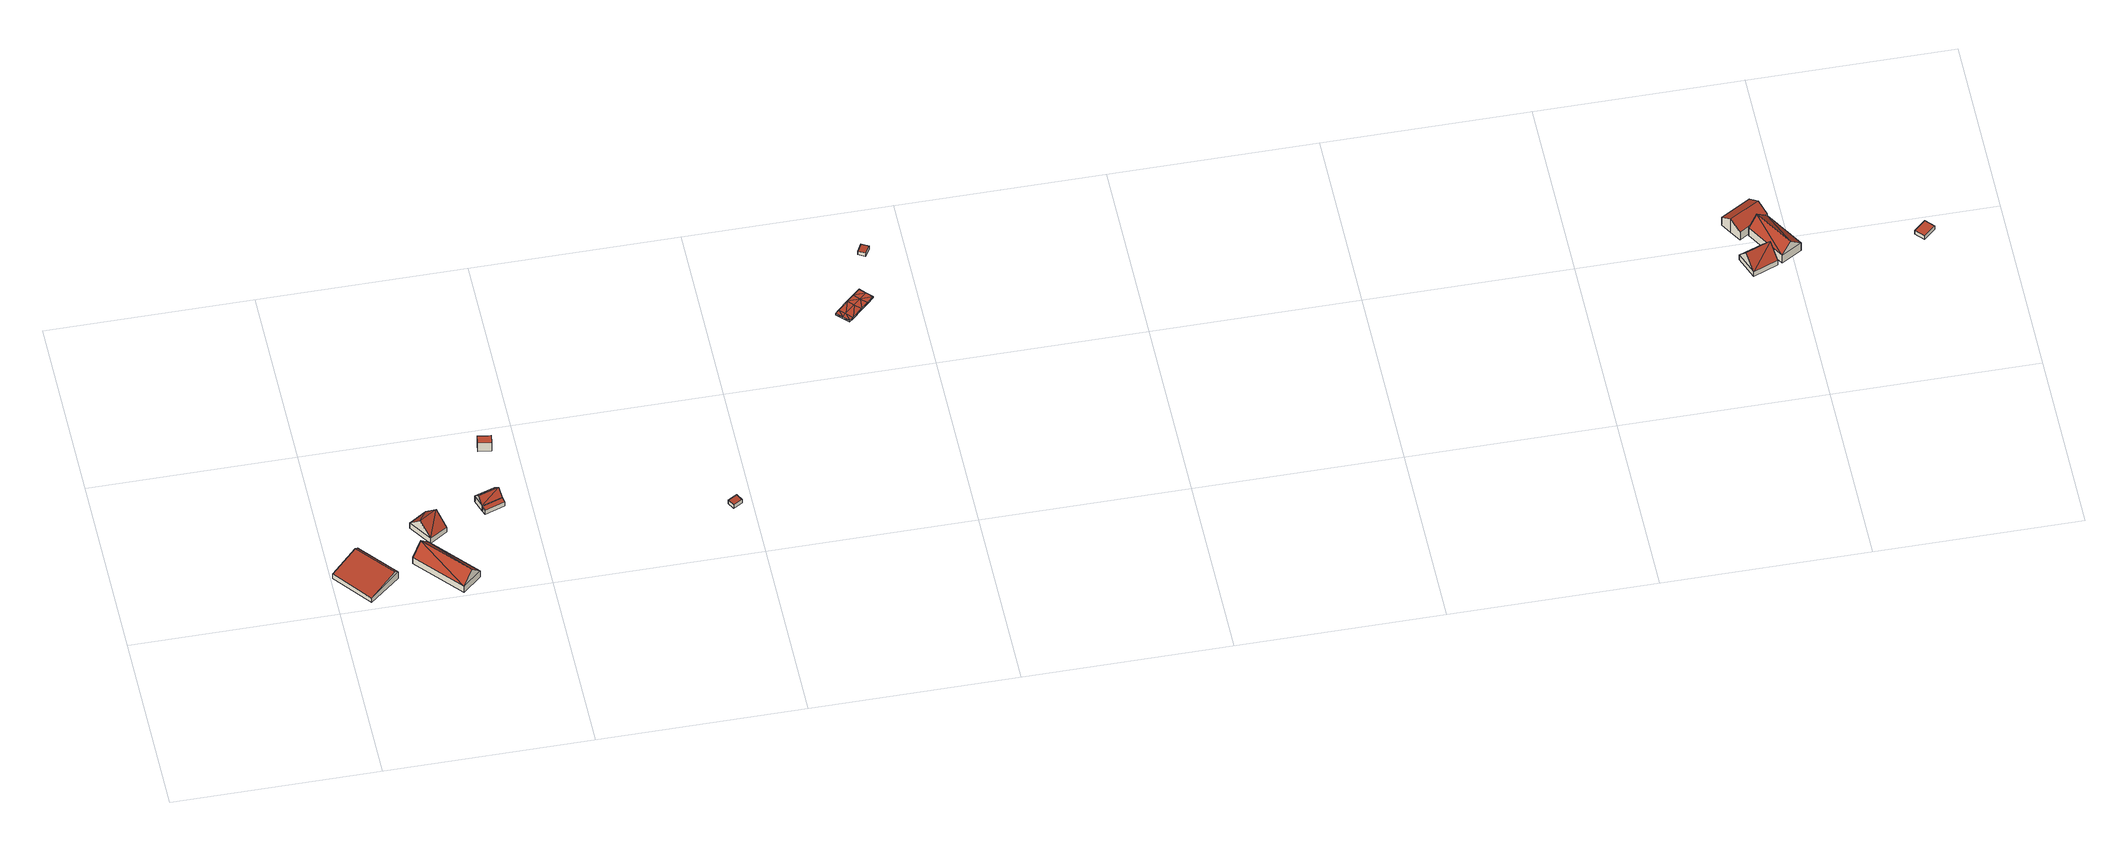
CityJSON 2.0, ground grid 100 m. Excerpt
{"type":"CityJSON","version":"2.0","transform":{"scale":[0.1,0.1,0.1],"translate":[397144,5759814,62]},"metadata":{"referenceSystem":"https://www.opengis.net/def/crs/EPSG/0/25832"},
"CityObjects":{
"building1":{"type":"Building","attributes":{"Gemeindeschluessel":"05558020","Geometrietyp2DReferenz":"3000","function":"31001_2700","roofType":"3100","measuredHeight":6.1},"geometry":[{"type":"Solid","lod":"2","boundaries":[[[[0,1,2,3]],[[4,5,1,0]],[[6,7,5,4]],[[3,2,7,6]],[[0,8,4]],[[6,9,3]],[[3,9,8,0]],[[4,8,9,6]],[[1,5,7,2]]]],"semantics":{"surfaces":[{"type":"WallSurface"},{"type":"RoofSurface"},{"type":"GroundSurface"}],"values":[[0,0,0,0,0,0,1,1,2]]}}]},
"building2":{"type":"Building","attributes":{"Gemeindeschluessel":"05558020","Geometrietyp2DReferenz":"3000","function":"31001_1000","roofType":"3100","measuredHeight":10.48},"address":[{"country":"Germany","locality":"Havixbeck","thoroughfareNumber":"45","thoroughfareName":"Schonebeck"}],"geometry":[{"type":"Solid","lod":"2","boundaries":[[[[10,11,12,13]],[[14,15,11,10]],[[16,17,15,14]],[[13,12,17,16]],[[10,18,14]],[[16,19,13]],[[18,10,13]],[[13,19,18]],[[14,18,19]],[[19,16,14]],[[11,15,17,12]]]],"semantics":{"surfaces":[{"type":"WallSurface"},{"type":"RoofSurface"},{"type":"GroundSurface"}],"values":[[0,0,0,0,0,0,1,1,1,1,2]]}}]},
"building3":{"type":"Building","attributes":{"Gemeindeschluessel":"05558020","Geometrietyp2DReferenz":"3000","function":"31001_1000","roofType":"3100","measuredHeight":10.11},"address":[{"country":"Germany","locality":"Havixbeck","thoroughfareNumber":"45a","thoroughfareName":"Schonebeck"}],"geometry":[{"type":"Solid","lod":"2","boundaries":[[[[20,21,22,23]],[[24,25,21,20]],[[26,27,25,24]],[[23,22,27,26]],[[20,28,24]],[[26,29,23]],[[29,28,20]],[[20,23,29]],[[26,24,28]],[[28,29,26]],[[21,25,27,22]]]],"semantics":{"surfaces":[{"type":"WallSurface"},{"type":"RoofSurface"},{"type":"GroundSurface"}],"values":[[0,0,0,0,0,0,1,1,1,1,2]]}}]},
"building4":{"type":"Building","attributes":{"Gemeindeschluessel":"05558020","Geometrietyp2DReferenz":"3000","function":"31001_2700","roofType":"3100","measuredHeight":6.93},"geometry":[{"type":"Solid","lod":"2","boundaries":[[[[30,31,32,33]],[[34,35,31,30]],[[36,37,35,34]],[[33,32,37,36]],[[30,38,34]],[[36,39,33]],[[39,38,30]],[[30,33,39]],[[36,34,38]],[[38,39,36]],[[31,35,37,32]]]],"semantics":{"surfaces":[{"type":"WallSurface"},{"type":"RoofSurface"},{"type":"GroundSurface"}],"values":[[0,0,0,0,0,0,1,1,1,1,2]]}}]},
"building5":{"type":"Building","attributes":{"Gemeindeschluessel":"05558020","Geometrietyp2DReferenz":"3000","function":"51009_1610","roofType":"2100","measuredHeight":3.51},"geometry":[{"type":"Solid","lod":"2","boundaries":[[[[36,37,40,41]],[[34,35,37,36]],[[42,43,35,34]],[[41,40,43,42]],[[34,36,41,42]],[[37,35,43,40]]]],"semantics":{"surfaces":[{"type":"WallSurface"},{"type":"RoofSurface"},{"type":"GroundSurface"}],"values":[[0,0,0,0,1,2]]}}]},
"building6":{"type":"Building","attributes":{"Gemeindeschluessel":"05558020","Geometrietyp2DReferenz":"3000","function":"31001_2700","roofType":"1000","measuredHeight":6},"geometry":[{"type":"Solid","lod":"2","boundaries":[[[[44,45,46,47]],[[48,49,45,44]],[[50,51,49,48]],[[47,46,51,50]],[[48,44,47,50]],[[45,49,51,46]]]],"semantics":{"surfaces":[{"type":"WallSurface"},{"type":"RoofSurface"},{"type":"GroundSurface"}],"values":[[0,0,0,0,1,2]]}}]},
"building7":{"type":"Building","attributes":{"Gemeindeschluessel":"05558020","Geometrietyp2DReferenz":"3000","function":"31001_2700","roofType":"2100","measuredHeight":2.4},"geometry":[{"type":"Solid","lod":"2","boundaries":[[[[52,53,54,55]],[[56,57,53,52]],[[58,59,57,56]],[[55,54,59,58]],[[56,52,55,58]],[[53,57,59,54]]]],"semantics":{"surfaces":[{"type":"WallSurface"},{"type":"RoofSurface"},{"type":"GroundSurface"}],"values":[[0,0,0,0,1,2]]}}]},
"building8":{"type":"Building","attributes":{"Geometrietyp2DReferenz":"2000","Gemeindeschluessel":"05558020","function":"53001_1800","roofType":"9999","measuredHeight":1},"geometry":[{"type":"Solid","lod":"2","boundaries":[[[[60,61,62]],[[61,63,62]],[[64,65,60]],[[65,61,60]],[[66,67,64]],[[67,65,64]],[[68,69,66]],[[69,67,66]],[[70,71,68]],[[71,69,68]],[[72,73,70]],[[73,71,70]],[[74,75,72]],[[75,73,72]],[[76,77,74]],[[77,75,74]],[[78,79,76]],[[79,77,76]],[[80,81,78]],[[81,79,78]],[[82,83,80]],[[83,81,80]],[[62,63,82]],[[63,83,82]],[[65,84,61]],[[61,84,63]],[[67,85,84]],[[67,84,65]],[[69,86,85]],[[69,85,67]],[[71,73,86]],[[71,86,69]],[[84,81,63]],[[63,81,83]],[[85,79,84]],[[84,79,81]],[[86,77,79]],[[86,79,85]],[[73,75,77]],[[73,77,86]],[[64,60,87]],[[60,62,87]],[[66,87,88]],[[66,64,87]],[[68,88,89]],[[68,66,88]],[[70,89,72]],[[70,68,89]],[[87,62,80]],[[62,82,80]],[[88,87,78]],[[87,80,78]],[[89,78,76]],[[89,88,78]],[[72,76,74]],[[72,89,76]]]],"semantics":{"surfaces":[{"type":"WallSurface"},{"type":"GroundSurface"},{"type":"RoofSurface"}],"values":[[0,0,0,0,0,0,0,0,0,0,0,0,0,0,0,0,0,0,0,0,0,0,0,0,1,1,1,1,1,1,1,1,1,1,1,1,1,1,1,1,2,2,2,2,2,2,2,2,2,2,2,2,2,2,2,2]]}}]},
"building9":{"type":"Building","attributes":{"Gemeindeschluessel":"05558020","Geometrietyp2DReferenz":"3000","function":"31001_2700","roofType":"2100","measuredHeight":2.19},"geometry":[{"type":"Solid","lod":"2","boundaries":[[[[90,91,92,93]],[[94,95,91,90]],[[96,97,95,94]],[[93,92,97,96]],[[94,90,93,96]],[[91,95,97,92]]]],"semantics":{"surfaces":[{"type":"WallSurface"},{"type":"RoofSurface"},{"type":"GroundSurface"}],"values":[[0,0,0,0,1,2]]}}]},
"building10":{"type":"Building","attributes":{"Gemeindeschluessel":"05558020","Geometrietyp2DReferenz":"3000","function":"31001_2000","roofType":"3100","measuredHeight":10.27},"geometry":[{"type":"Solid","lod":"2","boundaries":[[[[98,99,100,101]],[[102,103,99,98]],[[104,105,103,102]],[[101,100,105,104]],[[98,106,102]],[[104,107,101]],[[107,106,98]],[[98,101,107]],[[106,107,104]],[[104,102,106]],[[99,103,105,100]]]],"semantics":{"surfaces":[{"type":"WallSurface"},{"type":"RoofSurface"},{"type":"GroundSurface"}],"values":[[0,0,0,0,0,0,1,1,1,1,2]]}}]},
"building11":{"type":"Building","attributes":{"Gemeindeschluessel":"05558020","Geometrietyp2DReferenz":"3000","function":"31001_2000","roofType":"3100","measuredHeight":9.18},"geometry":[{"type":"Solid","lod":"2","boundaries":[[[[108,109,110,111]],[[112,113,109,108]],[[114,115,113,112]],[[116,117,115,114]],[[118,119,117,116]],[[120,121,119,118]],[[111,110,121,120]],[[114,112,108,116]],[[111,120,118,116,108]],[[109,113,115,117,119,121,110]]]],"semantics":{"surfaces":[{"type":"WallSurface"},{"type":"RoofSurface"},{"type":"GroundSurface"}],"values":[[0,0,0,0,0,0,0,1,1,2]]}}]},
"building12":{"type":"Building","attributes":{"Gemeindeschluessel":"05558020","Geometrietyp2DReferenz":"3000","function":"31001_1000","roofType":"3100","measuredHeight":10.98},"address":[{"country":"Germany","locality":"Havixbeck","thoroughfareNumber":"47","thoroughfareName":"Schonebeck"}],"geometry":[{"type":"Solid","lod":"2","boundaries":[[[[122,123,124,125]],[[126,127,123,122]],[[128,129,127,126]],[[125,124,129,128]],[[122,130,126]],[[128,131,125]],[[130,122,125]],[[125,131,130]],[[126,130,131]],[[131,128,126]],[[123,127,129,124]]]],"semantics":{"surfaces":[{"type":"WallSurface"},{"type":"RoofSurface"},{"type":"GroundSurface"}],"values":[[0,0,0,0,0,0,1,1,1,1,2]]}}]},
"building13":{"type":"Building","attributes":{"Gemeindeschluessel":"05558020","Geometrietyp2DReferenz":"3000","function":"51009_1611","roofType":"1000","measuredHeight":2.52},"geometry":[{"type":"Solid","lod":"2","boundaries":[[[[132,133,134,135]],[[136,137,133,132]],[[138,139,137,136]],[[135,134,139,138]],[[136,132,135,138]],[[133,137,139,134]]]],"semantics":{"surfaces":[{"type":"WallSurface"},{"type":"RoofSurface"},{"type":"GroundSurface"}],"values":[[0,0,0,0,1,2]]}}]}
},
"vertices":[
[303,154,63],[303,154,18],[148,334,18],[148,334,66],[154,30,48],[154,30,18],[6,212,49],[6,212,18],[287,141,79],[135,322,79],
[675,89,58],[675,89,18],[479,313,18],[479,313,58],[583,9,58],[583,9,18],[387,232,58],[387,232,18],[629,49,123],[433,273,123],
[504,513,47],[504,513,14],[417,456,14],[417,456,47],[579,397,47],[579,397,14],[493,342,47],[493,342,14],[542,455,115],[455,399,115],
[845,593,51],[845,593,16],[744,559,16],[744,559,51],[866,527,51],[866,527,16],[766,492,51],[766,492,16],[856,560,85],[755,526,85],
[774,469,16],[774,469,43],[874,503,43],[874,503,16],
[825,907,72],[825,907,12],[818,864,12],[818,864,72],[889,897,72],[889,897,12],[882,855,72],[882,855,12],
[1887,325,31],[1887,325,7],[1906,291,7],[1906,291,29],[1932,350,31],[1932,350,7],[1951,316,29],[1951,316,7],
[2794,1454,15],[2794,1454,5],[2767,1483,15],[2767,1483,5],[2761,1422,15],[2761,1422,5],[2726,1389,16],[2726,1389,6],[2678,1344,15],[2678,1344,5],[2659,1327,15],[2659,1327,5],[2632,1356,15],[2632,1356,5],[2604,1385,15],[2604,1385,5],[2623,1403,15],[2623,1403,5],[2671,1448,16],[2671,1448,6],[2706,1481,15],[2706,1481,5],[2739,1512,15],[2739,1512,5],[2733,1451,5],[2698,1418,6],[2650,1374,5],[2733,1451,15],[2698,1418,16],[2650,1374,15],
[2775,1724,36],[2775,1724,16],[2810,1705,16],[2810,1705,38],[2799,1767,36],[2799,1767,16],[2834,1747,38],[2834,1747,16],
[6874,948,44],[6874,948,14],[6752,900,14],[6752,900,44],[6920,832,44],[6920,832,14],[6798,784,44],[6798,784,14],[6897,890,116],[6775,842,116],
[6747,1067,113],[6747,1067,22],[6779,1012,22],[6779,1012,74],[6714,1121,74],[6714,1121,22],[6860,1208,74],[6860,1208,22],[6892,1154,113],[6892,1154,22],[6925,1100,74],[6925,1100,22],[6825,1040,74],[6825,1040,22],
[7043,901,64],[7043,901,13],[6925,1100,13],[6925,1100,64],[6943,841,64],[6943,841,13],[6825,1040,64],[6825,1040,13],[6987,868,122],[6868,1066,122],
[7636,958,30],[7636,958,5],[7578,906,5],[7578,906,30],[7675,915,30],[7675,915,5],[7616,863,30],[7616,863,5]
]}
